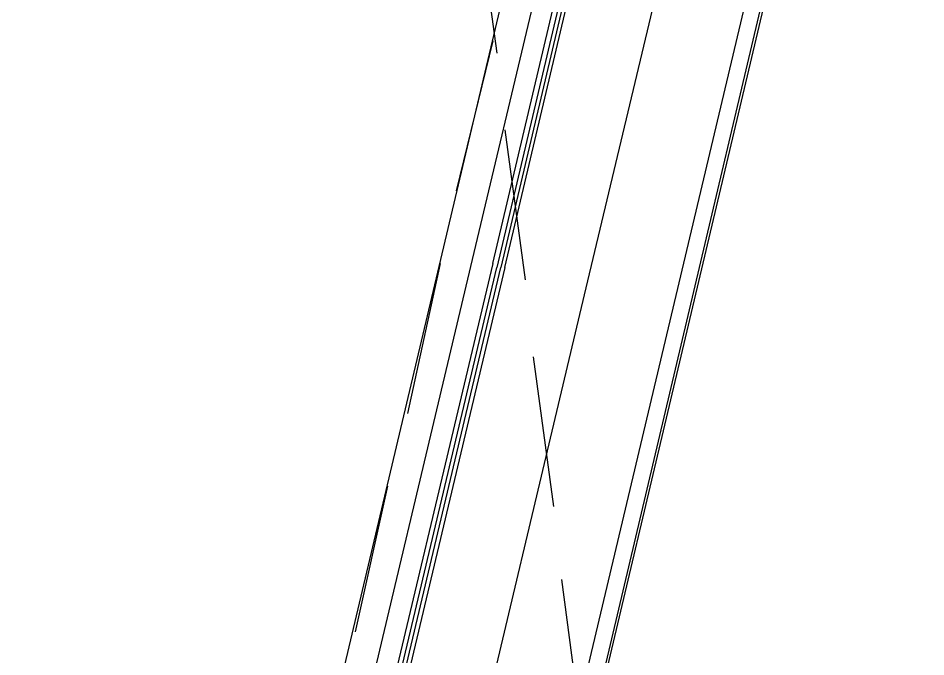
# Model space of a CAD drawing. Header units: feet. Extents: x -84 to 198, y -22 to 181.
# Drawn here: x 132.557 to 135.547, y 102.843 to 104.946 of the extents above; entities that cross this region are included whole.
import ezdxf

# ---------------------------------------------------------------- set-up
doc = ezdxf.new("R2010")
doc.units = ezdxf.units.FT
doc.layers.add('A-LINEA', color=7, linetype='CONTINUOUS')

msp = doc.modelspace()

# ---------------------------------------------------------------- linework, layer by layer
at = {"layer": 'A-LINEA'}
for p, q in [((134.3733, 105.9511), (132.6267, 98.5644)), ((134.0533, 104.1511), (134.44, 105.7778)), ((135.1333, 105.7644), (133.3867, 98.3911)), ((134.0667, 105.3244), (134.1333, 104.8311)), ((134.12, 104.8711), (134, 104.3778)), ((134.16, 104.5778), (134.2267, 104.0844)), ((133.9467, 104.1378), (133.84, 103.6444)), ((134.2533, 103.8311), (134.32, 103.3378)), ((133.7733, 103.4044), (133.6667, 102.9244)), ((134.3467, 103.0978), (134.4133, 102.5911))]:
    msp.add_line(p, q, dxfattribs=at)
for points in [[(135.8933, 108.7111), (131.36, 89.5511), (124.5867, 91.1511), (124.44, 90.4978), (121.84, 91.1111), (121.3333, 88.9644), (118.2, 75.6978), (129.9467, 72.9244)], [(124.5867, 91.1511), (131.36, 89.5511), (135.2667, 106.0978)], [(134.8533, 105.8444), (134.4267, 104.0578), (134, 102.2578)], [(134.12, 104.1378), (134.52, 105.8311), (134.5333, 105.8311), (134.5333, 105.8178), (134.1333, 104.1244)], [(134.16, 104.1244), (134.56, 105.8178), (134.5467, 105.8311), (134.5467, 105.8178), (134.1467, 104.1244)], [(133.6533, 102.3378), (133.6533, 102.3511), (133.6267, 102.3511), (134.0533, 104.1511)], [(134.12, 104.1378), (133.68, 102.2844), (133.68, 102.2711), (133.6933, 102.2711), (134.1333, 104.1244)], [(134.16, 104.1244), (133.72, 102.2711), (133.7067, 102.2711), (134.1467, 104.1244)]]:
    msp.add_lwpolyline(points, dxfattribs=at)

doc.saveas('drawing.dxf')
